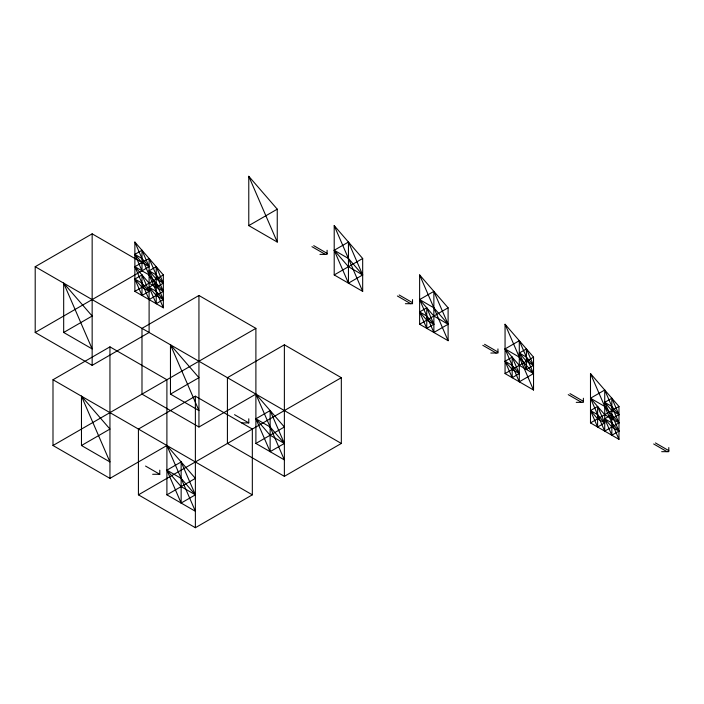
<?xml version="1.0" encoding="UTF-8"?>
<svg xmlns="http://www.w3.org/2000/svg" width="704" height="704" viewBox="0 0 704 704"><rect width="100%" height="100%" fill="white"/><g stroke="black" fill="none" stroke-linecap="round" stroke-linejoin="round"><path stroke-width="1.06" d="M35.2 266.71L92.154 233.834L149.107 266.71L35.2 332.473L35.2 266.71L341.326 443.45L341.326 377.687L284.372 344.81L227.418 377.687L227.418 443.45L284.372 476.335L341.326 443.45M141.988 250.272L134.869 254.382L141.988 270.82L141.988 250.272L149.107 266.71L141.988 258.491L134.869 254.382L141.988 262.601M149.107 258.491L134.869 266.71L149.107 299.596L163.346 291.377L149.107 258.491L149.107 332.473L92.154 365.358L35.2 332.473M141.988 274.938L134.869 279.048L141.988 295.486L149.107 291.377L141.988 274.938L141.988 295.486M156.226 266.71L149.107 270.82L156.226 287.267L163.346 283.158L156.226 266.71L156.226 303.706L163.346 299.596L156.226 283.158L149.107 287.267L156.226 303.706M63.677 332.473L92.154 316.034L63.677 283.158L63.677 332.473L92.154 348.92L63.677 283.158M134.869 291.377L163.346 274.938L134.869 242.053L134.869 291.377L163.346 307.815L163.346 274.938M248.776 225.614L277.253 209.176L248.776 176.29L248.776 225.614L277.253 242.053L277.253 209.176M52.994 379.746L109.947 346.861L166.901 379.746L166.901 494.833L195.378 511.271L166.901 445.509L109.947 478.386L52.994 445.509L52.994 379.746L252.331 494.833L252.331 429.062L195.378 396.185L138.424 429.062L138.424 494.833L195.378 527.71L252.331 494.833M198.942 295.486L141.988 328.363L141.988 394.126L198.942 427.011L255.895 394.126L284.372 427.011L255.895 443.45L255.895 328.363L198.942 295.486L198.942 427.011M348.445 242.053L334.206 250.272L348.445 283.158L362.674 274.938L348.445 242.053L348.445 283.158M334.206 274.938L362.674 258.491L334.206 225.614L334.206 274.938L362.674 291.377L362.674 258.491M52.994 445.509L255.895 328.363M81.47 445.509L109.947 429.07L81.47 396.185L81.47 445.509L109.947 461.947L81.47 396.185M170.465 394.126L198.942 377.687L170.465 344.81L170.465 394.126L198.942 410.573L170.465 344.81M433.866 291.377L419.628 299.596L433.866 332.473L448.105 324.254L433.866 291.377L433.866 332.473M426.747 307.815L419.628 311.925L426.747 328.363L433.866 324.254L426.747 307.815L426.747 328.363M181.139 461.947L166.901 470.166L181.139 503.052L195.378 494.833L181.139 461.947L181.139 503.052M270.134 410.573L255.895 418.792L270.134 451.669L284.372 443.45L270.134 410.573L270.134 451.669M419.628 324.254L448.105 307.815L419.628 274.93L419.628 324.254L448.105 340.701L448.105 307.815M138.424 494.833L341.326 377.687M166.901 494.833L195.378 478.386L166.901 445.509M519.297 340.701L505.058 348.92L519.297 381.797L533.535 373.578L519.297 340.701L519.297 381.797M512.178 357.139L505.058 361.249L512.178 377.687L519.297 373.578L512.178 357.139L512.178 377.687M526.416 348.92L519.297 353.03L526.416 369.468L533.535 365.358L526.416 348.92L526.416 369.468M505.058 373.578L533.535 357.139L505.058 324.254L505.058 373.578L533.535 390.016L533.535 357.139M604.727 390.016L590.489 398.235L604.727 431.121L618.966 422.902L604.727 390.016L604.727 431.121M597.608 406.463L590.489 410.573L597.608 427.011L604.727 422.902L597.608 406.463L597.608 427.011M611.846 398.244L604.727 402.354L611.846 418.792L618.966 414.682L611.846 398.244L611.846 435.23L618.966 431.121L611.846 414.682L604.727 418.792L611.846 435.23M590.489 422.902L618.966 406.463L590.489 373.578L590.489 422.902L618.966 439.34L618.966 406.463M319.968 254.382L327.087 254.382L327.087 250.272M405.39 303.706L412.509 303.706L412.509 299.596M490.82 353.03L497.939 353.03L497.939 348.92M576.25 402.354L583.37 402.354L583.37 398.244M241.657 422.902L248.776 422.902L248.776 418.792M661.681 451.669L668.8 451.669L668.8 447.559M152.662 474.276L159.782 474.276L159.782 470.166M313.738 245.652L327.087 253.352M399.168 294.976L412.509 302.676M484.59 344.291L497.939 352M570.02 393.615L583.37 401.324M655.45 442.939L668.8 450.648M311.951 246.673L325.301 254.382M397.382 295.997L410.731 303.706M482.812 345.321L496.162 353.03M568.242 394.645L581.592 402.354M653.673 443.969L667.022 451.669M234.538 414.682L248.776 422.902M255.895 443.45L284.372 459.897L255.895 394.126M145.543 466.057L159.782 474.276M590.489 373.578L618.966 439.34M505.058 324.254L533.535 390.016M419.628 274.93L448.105 340.701M334.206 225.614L362.674 291.377M248.776 176.29L277.253 242.053M134.869 242.053L163.346 307.815M284.372 344.81L284.372 476.335M195.378 396.185L195.378 527.71M109.947 346.861L109.947 478.386M92.154 233.834L92.154 365.358M526.416 357.139L519.297 353.03L526.416 361.249L533.535 365.358L526.416 357.139M611.846 406.463L604.727 402.354L611.846 410.573L618.966 414.682L611.846 406.463M348.445 258.491L334.206 250.272L348.445 266.71L362.674 274.938L348.445 258.491M433.866 307.815L419.628 299.596L433.866 316.034L448.105 324.254L433.866 307.815M519.297 357.139L505.058 348.92L519.297 365.358L533.535 373.578L519.297 357.139M604.727 406.463L590.489 398.235L604.727 414.682L618.966 422.902L604.727 406.463M426.747 316.034L419.628 311.925L426.747 320.144L433.866 324.254L426.747 316.034M512.178 365.358L505.058 361.249L512.178 369.468L519.297 373.578L512.178 365.358M597.608 414.682L590.489 410.573L597.608 418.792L604.727 422.902L597.608 414.682M611.846 422.902L604.727 418.792L611.846 427.011L618.966 431.121L611.846 422.902M156.226 274.938L149.107 270.82L156.226 279.048L163.346 283.158L156.226 274.938M149.107 274.938L134.869 266.71L149.107 283.158L163.346 291.377L149.107 274.938M141.988 283.158L134.869 279.048L141.988 287.267L149.107 291.377L141.988 283.158M156.226 291.377L149.107 287.267L156.226 295.486L163.346 299.596L156.226 291.377M270.134 427.011L255.895 418.792L270.134 435.23L284.372 443.45L270.134 427.011M181.139 478.386L166.901 470.166L181.139 486.605L195.378 494.833L181.139 478.386"/></g></svg>
